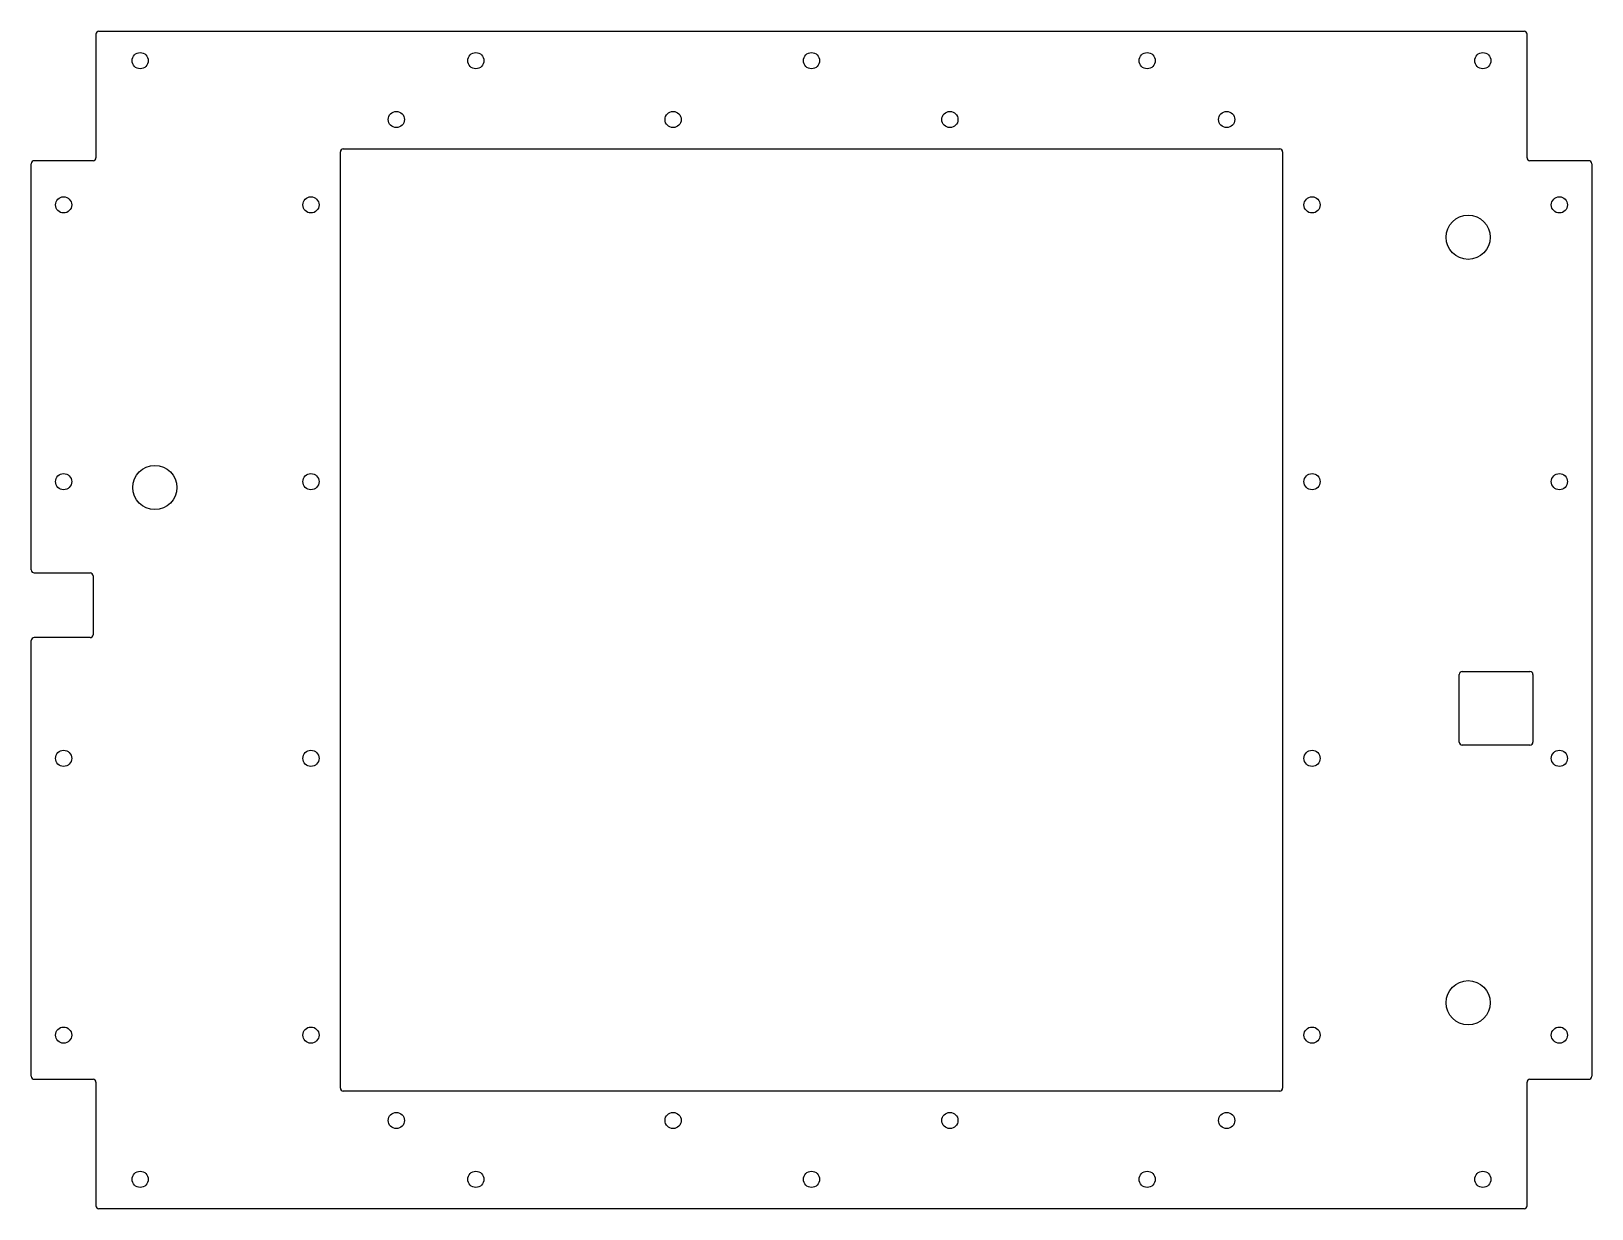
# Model space of a CAD drawing. Header units: millimetres. Extents: x -265 to 265, y -200 to 200.
import ezdxf

# ---------------------------------------------------------------- set-up
doc = ezdxf.new("R2010")
doc.units = ezdxf.units.MM

msp = doc.modelspace()

# ---------------------------------------------------------------- linework, layer by layer
at = {"color": 7, "linetype": 'Continuous', "lineweight": 25}
for p, q in [((-243, 199), (-243, 157)), ((-242, 200), (242, 200)), ((243, 157), (243, 199)), ((-160, -159), (-160, 159)), ((-159, 160), (159, 160)), ((160, 159), (160, -159)), ((-265, 17), (-265, 155)), ((-244, 156), (-264, 156)), ((264, 156), (244, 156)), ((265, 155), (265, -155)), ((-264, 16), (-245, 16)), ((-244, 15), (-244, -5)), ((-265, -155), (-265, -7)), ((-245, -6), (-264, -6)), ((220, -41.5), (220, -18.5)), ((221, -17.5), (244, -17.5)), ((245, -18.5), (245, -41.5)), ((244, -42.5), (221, -42.5)), ((-264, -156), (-244, -156)), ((-243, -157), (-243, -199)), ((243, -199), (243, -157)), ((244, -156), (264, -156)), ((159, -160), (-159, -160)), ((242, -200), (-242, -200))]:
    msp.add_line(p, q, dxfattribs=at)
for centre, radius in [((-228, 190), 2.75), ((-114, 190), 2.75), ((0, 190), 2.75), ((114, 190), 2.75), ((228, 190), 2.75), ((-141, 170), 2.75), ((-47, 170), 2.75), ((47, 170), 2.75), ((141, 170), 2.75), ((-254, 141), 2.75), ((-170, 141), 2.75), ((170, 141), 2.75), ((254, 141), 2.75), ((223, 130), 7.5), ((-254, 47), 2.75), ((-223, 45), 7.5), ((-170, 47), 2.75), ((170, 47), 2.75), ((254, 47), 2.75), ((-254, -47), 2.75), ((-170, -47), 2.75), ((170, -47), 2.75), ((254, -47), 2.75), ((223, -130), 7.5), ((-254, -141), 2.75), ((-170, -141), 2.75), ((170, -141), 2.75), ((254, -141), 2.75), ((-141, -170), 2.75), ((-47, -170), 2.75), ((47, -170), 2.75), ((141, -170), 2.75), ((-228, -190), 2.75), ((-114, -190), 2.75), ((0, -190), 2.75), ((114, -190), 2.75), ((228, -190), 2.75)]:
    msp.add_circle(centre, radius, dxfattribs=at)
for centre, start, end in [((-242, 199), 90, 180), ((242, 199), 360, 90), ((-159, 159), 90, 180), ((159, 159), 0, 90), ((-264, 155), 90, 180), ((-244, 157), 270, 0), ((244, 157), 180, 270), ((264, 155), 360, 90), ((-264, 17), 180, 270), ((-245, 15), 0, 90), ((-245, -5), 270, 0), ((-264, -7), 90, 180), ((221, -18.5), 90, 180), ((244, -18.5), 0, 90), ((221, -41.5), 180, 270), ((244, -41.5), 270, 0), ((-264, -155), 180, 270), ((-244, -157), 0, 90), ((-159, -159), 180, 270), ((159, -159), 270, 0), ((244, -157), 90, 180), ((264, -155), 270, 0), ((-242, -199), 180, 270), ((242, -199), 270, 0)]:
    msp.add_arc(centre, 1, start, end, dxfattribs=at)

doc.saveas('drawing.dxf')
